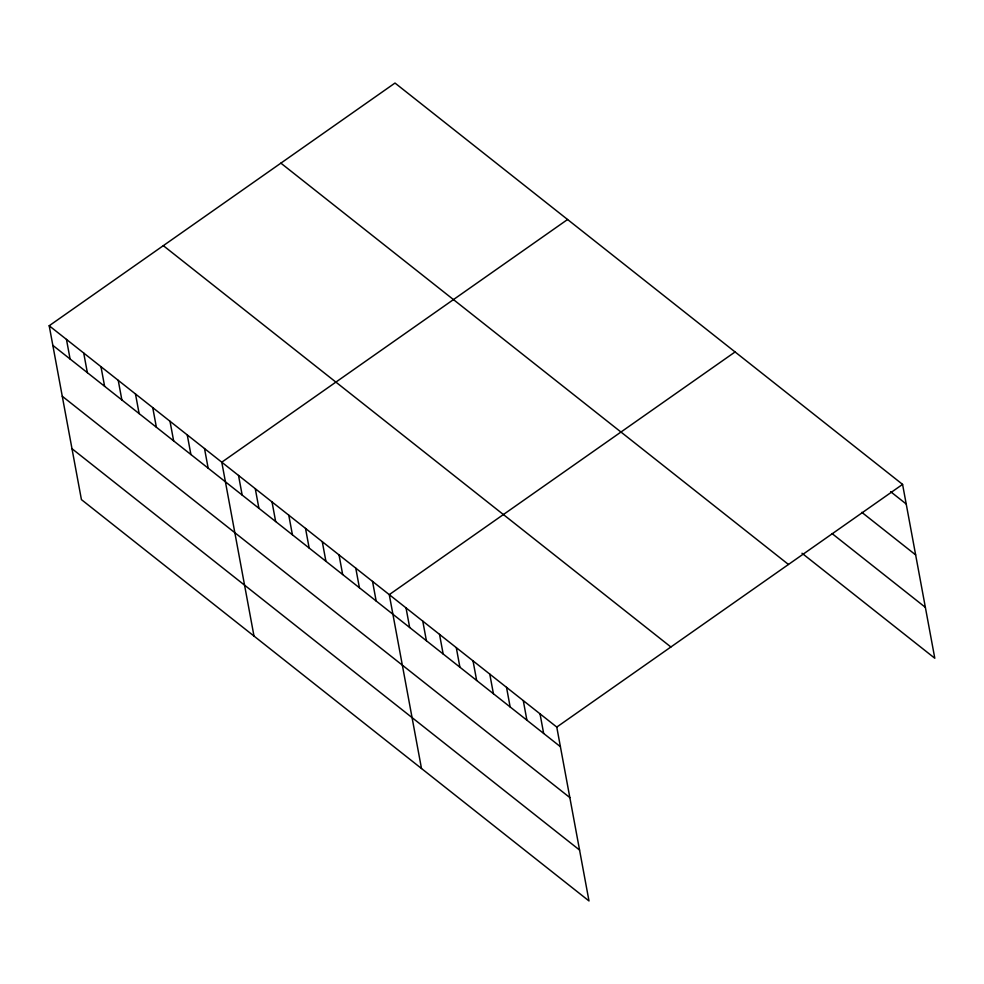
<?xml version="1.0" encoding="UTF-8"?>
<svg xmlns="http://www.w3.org/2000/svg" width="984" height="984" viewBox="0 0 984 984"><rect width="100%" height="100%" fill="white"/><g stroke="black" fill="none" stroke-linecap="round" stroke-linejoin="round"><path stroke-width="1.48" d="M49.2 325.753L556.772 727.078L588.998 900.95L81.426 499.614L49.2 325.753L395.002 83.05L902.574 484.386L934.8 658.247L801.997 553.242M567.571 219.506L221.781 462.197L253.995 636.07M735.073 351.952L389.27 594.644L421.496 768.504M556.772 727.078L902.574 484.386M890.655 491.705L906.215 503.993M861.812 512.332L915.649 554.902M832.046 533.562L925.366 607.349M280.883 163.147L788.467 564.472M163.319 245.656L670.891 646.992M52.829 345.359L560.413 746.696M62.275 396.257L569.847 797.594M71.992 448.704L579.564 850.041M540.019 713.843L543.66 733.449M523.279 700.596L526.907 720.202M506.526 687.349L510.155 706.955M489.774 674.101L493.414 693.72M473.021 660.867L476.662 680.473M456.281 647.62L459.909 667.226M439.528 634.372L443.157 653.979M422.776 621.125L426.404 640.744M406.023 607.891L409.664 627.497M372.53 581.396L376.159 601.003M355.777 568.149L359.406 587.768M339.025 554.914L342.666 574.521M322.272 541.667L325.913 561.274M305.52 528.42L309.161 548.027M288.779 515.173L292.408 534.792M272.027 501.938L275.655 521.545M255.274 488.691L258.915 508.298M238.522 475.444L242.162 495.05M204.512 448.556L208.153 468.163M187.255 434.916L190.896 454.522M169.998 421.263L173.639 440.869M152.741 407.622L156.382 427.228M135.484 393.969L139.125 413.587M118.228 380.328L121.868 399.934M100.971 366.688L104.611 386.294M83.714 353.035L87.355 372.653M66.457 339.394L70.098 359"/></g></svg>
